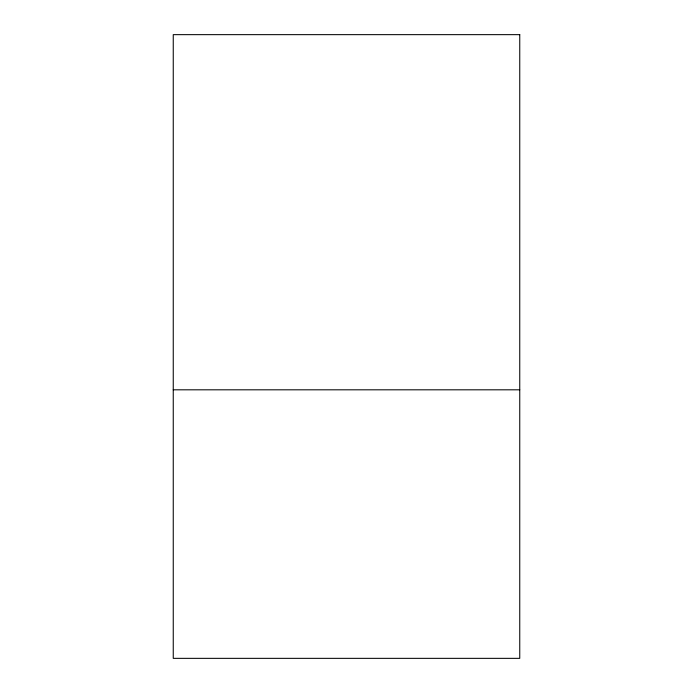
<?xml version="1.0" encoding="UTF-8"?>
<svg xmlns="http://www.w3.org/2000/svg" width="693" height="693" viewBox="0 0 693 693"><rect width="100%" height="100%" fill="white"/><g stroke="black" fill="none" stroke-linecap="round" stroke-linejoin="round"><path stroke-width="1.04" d="M173.25 389.812L519.75 389.812M519.75 34.65L173.25 34.65L173.25 658.35L519.75 658.35L519.75 34.65"/></g></svg>
